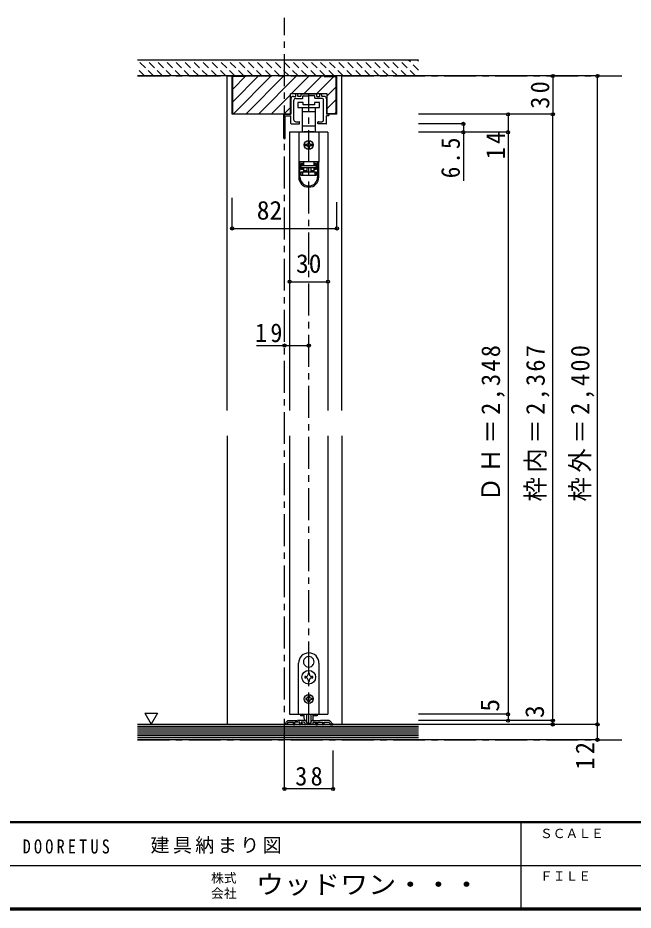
# Model space of a CAD drawing. Units: millimetres at full size, sheet at 1:5; details may follow other scales. Extents: x -973 to 977, y -718 to 696.
# Drawn here: x 81 to 563, y -701 to -2 of the extents above; entities that cross this region are included whole.
import ezdxf
from ezdxf.enums import TextEntityAlignment as Align

# ---------------------------------------------------------------- set-up
doc = ezdxf.new("R2010")
doc.units = ezdxf.units.MM
doc.header["$LTSCALE"] = 5
doc.header["$PDMODE"] = 32
doc.header["$PDSIZE"] = 2.5
doc.linetypes.add('CHAIN1', pattern=[8, 5, -1, 1, -1])
doc.linetypes.add('DASHED1', pattern=[1.8, 1.2, -0.6])
for name, color, linetype in [('0-1_通り芯', 4, 'CHAIN1'), ('0-3_仕上げ', 2, 'Continuous'), ('0-4_枠', 3, 'Continuous'), ('0-6_扉', 6, 'Continuous'), ('0-7_金物', 7, 'Continuous'), ('0-A_文字', 7, 'Continuous'), ('0-B_寸法', 7, 'Continuous'), ('0-C_ハッチ', 4, 'DASHED1'), ('F-0_補助線', 7, 'Continuous'), ('F-1_枠', 6, 'Continuous'), ('F-A_文字', 7, 'Continuous')]:
    doc.layers.add(name, color=color, linetype=linetype)
doc.styles.add('ＭＳ ゴシック', font='')
doc.styles.get('ＭＳ ゴシック').set_extended_font_data('MS Gothic')

# ---------------------------------------------------------------- blocks, each defined once
blk = doc.blocks.new('03')
at = {"layer": '0-B_寸法'}
for p, q in [((-11.079, 7.476), (-9.529, 7.476)), ((-9.229, 7.776), (-9.229, 9.176)), ((-8.029, 9.476), (-8.929, 9.476)), ((-7.729, 7.776), (-7.729, 9.176)), ((-5.529, 7.476), (-7.429, 7.476)), ((-5.229, 9.176), (-5.229, 7.776)), ((-4.929, 9.476), (6.771, 9.476)), ((-3.729, 6.276), (-3.729, 7.676)), ((-3.429, 7.976), (0.621, 7.976)), ((0.921, 8.276), (0.621, 7.976)), ((0.921, 8.276), (1.221, 7.976)), ((5.271, 7.976), (1.221, 7.976)), ((5.571, 6.276), (5.571, 7.676)), ((7.071, 9.176), (7.071, 7.776)), ((7.371, 7.476), (9.271, 7.476)), ((9.571, 7.776), (9.571, 9.176)), ((9.871, 9.476), (10.771, 9.476)), ((11.071, 7.776), (11.071, 9.176)), ((12.921, 7.476), (11.371, 7.476)), ((-13.079, 5.476), (-13.079, -6.524)), ((-10.679, -11.096), (-10.679, 4.476)), ((-9.229, 5.976), (-4.029, 5.976)), ((11.071, 5.976), (5.871, 5.976)), ((12.521, -11.096), (12.521, 4.476)), ((14.921, 5.476), (14.921, -6.524)), ((-18.179, -6.524), (-13.079, -6.524)), ((16.321, -6.524), (14.921, -6.524)), ((-18.679, -25.124), (-18.679, -7.024)), ((-17.479, -25.124), (-17.479, -8.224)), ((-16.979, -7.724), (-13.079, -7.724)), ((-13.079, -13.724), (-13.079, -7.724)), ((-6.229, -13.724), (-6.229, -12.649)), ((8.071, -13.724), (8.071, -12.649)), ((16.321, -7.724), (14.921, -7.724)), ((14.921, -13.724), (14.921, -7.724)), ((-12.779, -14.024), (-6.529, -14.024)), ((14.621, -14.024), (8.371, -14.024))]:
    blk.add_line(p, q, dxfattribs=at)
for centre, radius, start, end in [((-11.079, 5.476), 2, 90, 180), ((-9.529, 7.776), 0.3, 270, 0), ((-8.929, 9.176), 0.3, 90, 180), ((-8.029, 9.176), 0.3, 0, 90), ((-7.429, 7.776), 0.3, 180, 270), ((-5.529, 7.776), 0.3, 270, 0), ((-4.929, 9.176), 0.3, 90, 180), ((-3.429, 7.676), 0.3, 90, 180), ((5.271, 7.676), 0.3, 0, 90), ((6.771, 9.176), 0.3, 0, 90), ((7.371, 7.776), 0.3, 180, 270), ((9.271, 7.776), 0.3, 270, 0), ((9.871, 9.176), 0.3, 90, 180), ((10.771, 9.176), 0.3, 0, 90), ((11.371, 7.776), 0.3, 180, 270), ((12.921, 5.476), 2, 0, 90), ((-9.229, 4.476), 1.5, 90, 180), ((-4.029, 6.276), 0.3, 270, 0), ((5.871, 6.276), 0.3, 180, 270), ((11.071, 4.476), 1.5, 0, 90), ((-18.179, -7.024), 0.5, 90, 180), ((16.321, -7.124), 0.6, 0, 90), ((-16.979, -8.224), 0.5, 90, 180), ((-12.779, -13.724), 0.3, 180, 270), ((-9.679, -11.096), 1, 180, 243.25632), ((-7.879, -7.524), 5, 243.25632, 284.75682), ((-6.529, -12.649), 0.3, 0, 104.75682), ((-6.529, -13.724), 0.3, 270, 0), ((8.371, -12.649), 0.3, 75.24318, 180), ((8.371, -13.724), 0.3, 180, 270), ((9.721, -7.524), 5, 255.24318, 296.74368), ((11.521, -11.096), 1, 296.74368, 0), ((14.621, -13.724), 0.3, 270, 0), ((16.321, -7.124), 0.6, 270, 0), ((-18.079, -25.124), 0.6, 180, 0)]:
    blk.add_arc(centre, radius, start, end, dxfattribs=at)
blk = doc.blocks.new('下荷重(戸車)')
at = {"layer": '0-7_金物'}
for p, q in [((8.5, 37.107), (4.5, 37.107)), ((-5.25, 30.107), (0, 30.107)), ((0, 30.107), (5.25, 30.107)), ((5.25, 30.107), (5.25, 33.107)), ((5.25, 18.507), (5.25, 30.107)), ((0, 18.507), (-5.25, 18.507)), ((-5.25, 18.507), (-5.25, 14.107)), ((-5.25, 14.107), (-4, 14.107)), ((-4, 14.107), (-4, 13.807)), ((4, 14.107), (-4, 14.107)), ((5.25, 18.507), (0, 18.507)), ((4, 14.107), (5.25, 14.107)), ((4, 13.807), (4, 14.107)), ((5.25, 14.107), (5.25, 18.507)), ((7.9, 13.807), (-7.9, 13.807)), ((-7.9, 13.807), (-7.9, -9.493)), ((7.9, 13.807), (7.9, -9.493)), ((-1.5, 4.307), (-2.5, 4.307)), ((-2.5, 3.307), (-1.5, 3.307)), ((-0.5, 6.307), (-0.5, 5.307)), ((-0.5, 2.307), (-0.5, 1.307)), ((0.5, 5.307), (0.5, 6.307)), ((0.5, 1.307), (0.5, 2.307)), ((2.5, 4.307), (1.5, 4.307)), ((1.5, 3.307), (2.5, 3.307)), ((7.9, -9.493), (-7.9, -9.493)), ((-7.9, -9.493), (-7.9, -9.593)), ((-6.9, -9.593), (-7.9, -9.593)), ((-7.9, -9.593), (-7.9, -21.293)), ((-4.2, -9.593), (-6.9, -9.593)), ((-6.9, -21.293), (-6.9, -9.593)), ((-6.1, -10.593), (-6.1, -15.293)), ((-6.1, -10.593), (-4.2, -10.593)), ((-5.9, -11.693), (-5.9, -12.193)), ((-4, -11.693), (-5.9, -11.693)), ((-5.9, -12.193), (5.9, -12.193)), ((-5.9, -14.193), (-5.9, -12.193)), ((-4.9, -9.593), (-4.9, -9.493)), ((-4.2, -9.593), (-4.2, -10.593)), ((-4, -11.693), (-4, -9.493)), ((4, -9.493), (4, -11.693)), ((5.9, -11.693), (4, -11.693)), ((6.9, -9.593), (4.2, -9.593)), ((4.2, -10.593), (4.2, -9.593)), ((4.2, -11.593), (4.2, -10.593)), ((4.2, -10.593), (6.1, -10.593)), ((6.1, -11.593), (4.2, -11.593)), ((4.9, -9.493), (4.9, -9.593)), ((5.9, -12.193), (5.9, -11.693)), ((5.9, -12.193), (5.9, -14.193)), ((6.1, -15.293), (6.1, -10.593)), ((6.9, -9.593), (6.9, -21.293)), ((7.9, -9.593), (6.9, -9.593)), ((7.9, -9.493), (7.9, -9.593)), ((7.9, -21.293), (7.9, -9.593)), ((-6.1, -14.293), (-4.2, -14.293)), ((-4.2, -15.293), (-6.1, -15.293)), ((5.9, -14.193), (-5.9, -14.193)), ((-5.9, -17.193), (-4.9, -17.193)), ((-4.9, -17.193), (4.9, -17.193)), ((-4.9, -17.193), (-4.9, -20.193)), ((4.9, -20.193), (-4.9, -20.193)), ((-4.2, -14.293), (-4.2, -15.293)), ((-4.2, -15.293), (-4.2, -17.193)), ((-4, -16.193), (-4, -14.193)), ((-1.5, -14.193), (-1.5, -17.193)), ((1.5, -14.193), (1.5, -17.193)), ((1.5, -16.193), (4, -16.193)), ((6.1, -15.293), (4.2, -15.293)), ((4.2, -17.193), (4.2, -15.293)), ((4.9, -17.193), (5.9, -17.193)), ((5.9, -17.193), (5.9, -20.193))]:
    blk.add_line(p, q, dxfattribs=at)
for points in [[(-8.5, 33.107), (0, 33.107), (8.5, 33.107), (8.5, 37.107)], [(4.5, 37.107), (4.5, 35.107), (-4.5, 35.107), (-4.5, 37.107), (-8.5, 37.107), (-8.5, 33.107)], [(-5.25, 33.107), (-5.25, 30.107), (-5.25, 18.507)], [(-4.2, -10.593), (-4.2, -11.593), (-6.1, -11.593)], [(-4.9, -20.193), (-5.9, -20.193), (-5.9, -17.193)], [(-4, -17.193), (-4, -16.193), (-1.5, -16.193)], [(4, -14.193), (4, -16.193), (4, -17.193)], [(4.2, -15.293), (4.2, -14.293), (6.1, -14.293)], [(5.9, -20.193), (4.9, -20.193), (4.9, -17.193)]]:
    blk.add_lwpolyline(points, dxfattribs=at)
blk.add_circle((0, 3.807), 3.5, dxfattribs=at)
for centre, radius, start, end in [((-2.5, 3.807), 0.5, 90, 180), ((-2.5, 3.807), 0.5, 180, 270), ((-1.5, 5.307), 1, 270, 0), ((-1.5, 2.307), 1, 0, 90), ((0, 6.307), 0.5, 90, 180), ((0, 1.307), 0.5, 180, 270), ((0, 6.307), 0.5, 0, 90), ((0, 1.307), 0.5, 270, 0), ((1.5, 5.307), 1, 180, 270), ((1.5, 2.307), 1, 90, 180), ((2.5, 3.807), 0.5, 0, 90), ((2.5, 3.807), 0.5, 270, 0), ((0, -21.293), 7.9, 180, 0), ((0, -21.293), 6.9, 180, 0)]:
    blk.add_arc(centre, radius, start, end, dxfattribs=at)

msp = doc.modelspace()

# ---------------------------------------------------------------- linework, layer by layer
at = {"layer": '0-1_通り芯'}
for p, q in [((289.986, -576), (289.986, -2.5)), ((174.986, -48), (553.986, -48)), ((308.986, -555.5), (308.986, -62)), ((174.986, -567.5), (553.986, -567.5))]:
    msp.add_line(p, q, dxfattribs=at)
at = {"layer": '0-3_仕上げ'}
for p, q in [((394.986, -555.5), (174.986, -555.5)), ((394.986, -567.5), (174.986, -567.5))]:
    msp.add_line(p, q, dxfattribs=at)
at = {"layer": '0-3_仕上げ', "color": 7}
for p, q in [((394.986, -557), (174.986, -557)), ((394.986, -558.5), (174.986, -558.5)), ((394.986, -560), (174.986, -560)), ((394.986, -561.5), (174.986, -561.5)), ((394.986, -563), (174.986, -563)), ((394.986, -564.5), (174.986, -564.5)), ((394.986, -566), (174.986, -566))]:
    msp.add_line(p, q, dxfattribs=at)
at = {"layer": '0-4_枠', "color": 4}
for p, q in [((244.986, -48), (248.986, -48)), ((244.986, -309.75), (244.986, -48)), ((334.986, -48), (330.986, -48)), ((334.986, -309.75), (334.986, -48)), ((244.986, -329.75), (244.986, -555.5)), ((334.986, -329.75), (334.986, -555.5))]:
    msp.add_line(p, q, dxfattribs=at)
at = {"layer": '0-4_枠'}
for p, q in [((330.986, -48), (248.986, -48)), ((248.986, -78), (248.986, -48)), ((258.986, -48.5), (249.486, -48.5)), ((249.486, -77.5), (249.486, -48.5)), ((258.986, -48.5), (258.986, -48)), ((320.986, -48.5), (320.986, -48)), ((320.986, -48.5), (330.486, -48.5)), ((330.486, -77.5), (330.486, -48.5)), ((330.986, -78), (330.986, -48)), ((294.586, -78), (294.586, -62)), ((294.586, -78), (248.986, -78)), ((249.486, -77.5), (294.586, -77.5)), ((330.486, -77.5), (323.386, -77.5)), ((330.986, -78), (323.386, -78))]:
    msp.add_line(p, q, dxfattribs=at)
msp.add_lwpolyline([(323.386, -78), (323.386, -62), (294.586, -62)], dxfattribs=at)
at = {"layer": '0-6_扉'}
for p, q in [((323.986, -92), (293.986, -92)), ((293.986, -92), (293.986, -309.75)), ((323.986, -92), (323.986, -309.75)), ((293.986, -329.75), (293.986, -547.5)), ((323.986, -329.75), (323.986, -547.5)), ((293.986, -547.5), (323.986, -547.5))]:
    msp.add_line(p, q, dxfattribs=at)
at = {"layer": '0-7_金物'}
for p, q in [((308.887, -502.351), (308.986, -502.45)), ((309.085, -502.351), (308.986, -502.45)), ((300.986, -547.5), (300.986, -507.5)), ((305.344, -508.489), (305.479, -508.525)), ((305.443, -508.66), (305.479, -508.525)), ((312.629, -508.489), (312.494, -508.525)), ((312.53, -508.66), (312.494, -508.525)), ((316.986, -507.5), (316.986, -547.5)), ((309.486, -516.3), (309.486, -515.35)), ((305.836, -518), (305.836, -519)), ((306.786, -518), (305.836, -518)), ((305.836, -519), (306.786, -519)), ((308.486, -520.7), (308.486, -521.65)), ((308.486, -521.65), (309.486, -521.65)), ((309.486, -521.65), (309.486, -520.7)), ((306.586, -535), (306.586, -536)), ((307.186, -535), (306.586, -535)), ((306.586, -536), (307.186, -536)), ((308.486, -533.1), (308.486, -533.7)), ((308.486, -533.1), (309.486, -533.1)), ((308.486, -537.3), (308.486, -537.9)), ((309.486, -533.1), (309.486, -533.7)), ((309.486, -537.3), (309.486, -537.9)), ((310.786, -535), (311.386, -535)), ((311.386, -536), (310.786, -536)), ((311.386, -535), (311.386, -536)), ((309.486, -537.9), (308.486, -537.9)), ((300.986, -547.5), (316.986, -547.5)), ((302.386, -547.5), (302.386, -548.7)), ((305.519, -548.7), (302.386, -548.7)), ((305.486, -550.921), (305.486, -547.5)), ((307.486, -554.121), (307.486, -547.5)), ((310.486, -547.5), (310.486, -554.121)), ((315.586, -548.7), (312.454, -548.7)), ((312.486, -550.921), (312.486, -547.5)), ((315.586, -547.5), (315.586, -548.7)), ((307.786, -554.421), (310.186, -554.421))]:
    msp.add_line(p, q, dxfattribs=at)
at = {"layer": '0-7_金物', "color": 3}
for p, q in [((292.411, -552.793), (290.045, -555.159)), ((291.786, -555.5), (290.186, -555.5)), ((291.986, -554.914), (293.201, -553.7)), ((291.986, -555.3), (291.986, -554.914)), ((293.118, -552.5), (299.686, -552.5)), ((293.201, -553.7), (296.986, -553.7)), ((296.986, -555.2), (296.986, -553.7)), ((297.286, -555.5), (297.686, -555.5)), ((297.986, -555.2), (297.986, -553.7)), ((305.758, -552.5), (300.286, -552.5)), ((303.586, -555.5), (302.286, -555.5)), ((305.386, -553.7), (302.986, -553.7)), ((302.986, -553.7), (302.986, -554.7)), ((303.586, -554.7), (302.986, -554.7)), ((305.886, -554.2), (305.886, -555.2)), ((305.911, -552.524), (307.04, -552.888)), ((311.786, -555.5), (306.186, -555.5)), ((307.386, -553.364), (307.386, -554.4)), ((307.686, -554.7), (310.286, -554.7)), ((310.586, -553.364), (310.586, -554.4)), ((312.061, -552.524), (310.933, -552.888)), ((312.086, -554.2), (312.086, -555.2)), ((312.215, -552.5), (317.686, -552.5)), ((312.586, -553.7), (314.986, -553.7)), ((314.386, -554.7), (314.986, -554.7)), ((314.386, -555.5), (315.686, -555.5)), ((314.986, -553.7), (314.986, -554.7)), ((315.986, -555.2), (315.986, -553.7)), ((315.986, -553.7), (319.986, -553.7)), ((324.855, -552.5), (318.286, -552.5)), ((319.986, -555.2), (319.986, -553.7)), ((320.686, -555.5), (320.286, -555.5)), ((320.986, -553.7), (324.772, -553.7)), ((320.986, -555.2), (320.986, -553.7)), ((325.986, -554.914), (324.772, -553.7)), ((325.562, -552.793), (327.928, -555.159)), ((325.986, -555.3), (325.986, -554.914)), ((326.186, -555.5), (327.786, -555.5))]:
    msp.add_line(p, q, dxfattribs=at)
at = {"layer": '0-7_金物'}
for points in [[(309.486, -515.35), (308.486, -515.35), (308.486, -516.3)], [(311.186, -519), (312.136, -519), (312.136, -518), (311.186, -518)]]:
    msp.add_lwpolyline(points, dxfattribs=at)
at = {"layer": '0-7_金物', "color": 3}
for points in [[(301.986, -555.2), (301.986, -553.7), (297.986, -553.7)], [(299.686, -552.5), (299.986, -552.8), (300.286, -552.5)], [(318.286, -552.5), (317.986, -552.8), (317.686, -552.5)]]:
    msp.add_lwpolyline(points, dxfattribs=at)
at = {"layer": '0-7_金物'}
for centre, radius in [((308.986, -518.5), 5.35), ((308.986, -535.5), 3.5)]:
    msp.add_circle(centre, radius, dxfattribs=at)
for centre, radius, start, end in [((308.986, -507.5), 8, 0, 180), ((308.986, -506.5), 4.15, 91.3645, 208.6355), ((308.986, -506.5), 4.15, 331.3645, 88.6355), ((308.986, -506.5), 4.15, 211.3645, 328.6355), ((306.786, -516.3), 1.7, 270, 0), ((311.186, -516.3), 1.7, 180, 270), ((306.786, -520.7), 1.7, 0, 90), ((311.186, -520.7), 1.7, 90, 180), ((307.186, -533.7), 1.3, 270, 0), ((307.186, -537.3), 1.3, 0, 90), ((310.786, -533.7), 1.3, 180, 270), ((310.786, -537.3), 1.3, 90, 180), ((307.486, -550.921), 2, 180, 264.78409), ((310.486, -550.921), 2, 275.21591, 0), ((307.286, -553.112), 0.2, 0, 84.78409), ((307.786, -554.121), 0.3, 180, 270), ((310.186, -554.121), 0.3, 270, 0), ((310.686, -553.112), 0.2, 95.21591, 180)]:
    msp.add_arc(centre, radius, start, end, dxfattribs=at)
at = {"layer": '0-7_金物', "color": 3}
for centre, radius, start, end in [((290.186, -555.3), 0.2, 135, 270), ((291.786, -555.3), 0.2, 270, 0), ((293.118, -553.5), 1, 90, 135), ((297.286, -555.2), 0.3, 180, 270), ((297.686, -555.2), 0.3, 270, 0), ((302.286, -555.2), 0.3, 180, 270), ((303.586, -555.1), 0.4, 0, 90), ((303.586, -555.1), 0.4, 270, 0), ((305.386, -554.2), 0.5, 0, 90), ((305.758, -553), 0.5, 72.1213, 90), ((306.186, -555.2), 0.3, 180, 270), ((306.886, -553.364), 0.5, 0, 72.1213), ((307.686, -554.4), 0.3, 180, 270), ((310.286, -554.4), 0.3, 270, 0), ((311.086, -553.364), 0.5, 107.8787, 180), ((311.786, -555.2), 0.3, 270, 0), ((312.215, -553), 0.5, 90, 107.8787), ((312.586, -554.2), 0.5, 90, 180), ((314.386, -555.1), 0.4, 90, 180), ((314.386, -555.1), 0.4, 180, 270), ((315.686, -555.2), 0.3, 270, 0), ((320.286, -555.2), 0.3, 180, 270), ((320.686, -555.2), 0.3, 270, 0), ((324.855, -553.5), 1, 45, 90), ((326.186, -555.3), 0.2, 180, 270), ((327.786, -555.3), 0.2, 270, 45)]:
    msp.add_arc(centre, radius, start, end, dxfattribs=at)
at = {"layer": '0-A_文字'}
for p, q in [((180.551, -546.686), (190.551, -546.686)), ((180.551, -546.686), (185.551, -555.347)), ((190.551, -546.686), (185.551, -555.347))]:
    msp.add_line(p, q, dxfattribs=at)
at = {"layer": '0-B_寸法', "color": 4, "linetype": 'DASHED1'}
for p, q in [((187.444, -48), (174.944, -35.5)), ((194.515, -48), (182.015, -35.5)), ((201.586, -48), (189.086, -35.5)), ((208.657, -48), (196.157, -35.5)), ((215.728, -48), (203.228, -35.5)), ((222.799, -48), (210.299, -35.5)), ((229.87, -48), (217.37, -35.5)), ((236.942, -48), (224.442, -35.5)), ((244.013, -48), (231.513, -35.5)), ((251.084, -48), (238.584, -35.5)), ((258.155, -48), (245.655, -35.5)), ((265.226, -48), (252.726, -35.5)), ((272.297, -48), (259.797, -35.5)), ((279.368, -48), (266.868, -35.5)), ((286.439, -48), (273.939, -35.5)), ((293.51, -48), (281.01, -35.5)), ((300.581, -48), (288.081, -35.5)), ((307.652, -48), (295.152, -35.5)), ((314.723, -48), (302.223, -35.5)), ((321.794, -48), (309.294, -35.5)), ((328.865, -48), (316.365, -35.5)), ((335.937, -48), (323.437, -35.5)), ((343.008, -48), (330.508, -35.5)), ((350.079, -48), (337.579, -35.5)), ((357.15, -48), (344.65, -35.5)), ((364.221, -48), (351.721, -35.5)), ((371.292, -48), (358.792, -35.5)), ((378.363, -48), (365.863, -35.5)), ((385.434, -48), (372.934, -35.5)), ((392.505, -48), (380.005, -35.5)), ((394.986, -43.41), (387.076, -35.5)), ((394.986, -36.339), (394.147, -35.5)), ((180.373, -48), (174.986, -42.613))]:
    msp.add_line(p, q, dxfattribs=at)
at = {"layer": '0-B_寸法', "color": 2}
for p, q in [((394.986, -35.5), (174.986, -35.5)), ((394.986, -48), (174.986, -48))]:
    msp.add_line(p, q, dxfattribs=at)
at = {"layer": '0-B_寸法', "color": 4}
for p, q in [((534.986, -48), (394.986, -48)), ((499.986, -48), (499.986, -78)), ((534.986, -555.5), (534.986, -48)), ((499.986, -78), (394.986, -78)), ((464.986, -78), (464.986, -92)), ((499.986, -552.5), (499.986, -78)), ((429.986, -85.5), (394.986, -85.5)), ((429.986, -85.5), (429.986, -130.014)), ((464.986, -92), (394.986, -92)), ((464.986, -92), (464.986, -547.5)), ((248.986, -167.304), (248.986, -143.246)), ((330.986, -167.304), (330.986, -146.746)), ((248.986, -167.304), (330.986, -167.304)), ((293.986, -209), (323.986, -209)), ((267.986, -259), (308.986, -259)), ((464.986, -547.5), (394.986, -547.5)), ((464.986, -547.5), (464.986, -552.5)), ((499.986, -552.5), (394.986, -552.5)), ((534.986, -555.5), (394.986, -555.5)), ((499.986, -555.5), (499.986, -552.5)), ((534.986, -567.5), (534.986, -555.5)), ((534.986, -567.5), (394.986, -567.5)), ((289.986, -606), (289.986, -576)), ((327.986, -606), (327.986, -576)), ((327.986, -606), (289.986, -606))]:
    msp.add_line(p, q, dxfattribs=at)
at = {"layer": '0-B_寸法'}
for p in [(499.986, -48), (534.986, -48), (464.986, -78), (499.986, -78), (429.986, -85.5), (429.986, -92), (464.986, -92), (248.986, -167.304), (330.986, -167.304), (293.986, -209), (323.986, -209), (289.986, -259), (308.986, -259), (464.986, -547.5), (464.986, -552.5), (499.986, -552.5), (499.986, -555.5), (534.986, -555.5), (534.986, -567.5), (289.986, -606), (327.986, -606)]:
    msp.add_point(p, dxfattribs=at)
at = {"layer": '0-C_ハッチ', "linetype": 'Continuous'}
for p, q in [((249.486, -58.271), (259.757, -48)), ((249.486, -68.171), (269.657, -48)), ((250.056, -77.5), (279.556, -48)), ((259.956, -77.5), (289.456, -48)), ((269.855, -77.5), (299.355, -48)), ((295.255, -62), (309.255, -48)), ((305.154, -62), (319.154, -48)), ((315.054, -62), (328.554, -48.5)), ((279.755, -77.5), (294.586, -62.669)), ((323.386, -63.567), (330.486, -56.467)), ((323.386, -73.467), (330.486, -66.367)), ((289.654, -77.5), (294.586, -72.568)), ((330.486, -76.266), (329.252, -77.5))]:
    msp.add_line(p, q, dxfattribs=at)
at = {"layer": 'F-1_枠'}
for p, q in [((976.653, -631.667), (-973.347, -631.667)), ((976.653, -632.5), (-973.347, -632.5)), ((474.986, -632.5), (474.986, -699.167)), ((1.653, -665.833), (974.986, -665.834)), ((976.653, -699.167), (-973.347, -699.167)), ((976.653, -700), (-973.347, -700)), ((976.653, -700.833), (-973.347, -700.833))]:
    msp.add_line(p, q, dxfattribs=at)

# ---------------------------------------------------------------- block references
at = {"layer": '0-7_金物'}
for name, p in [('03', (308.065, -71.476)), ('下荷重(戸車)', (308.986, -105.807))]:
    msp.add_blockref(name, p, dxfattribs=at)

# ---------------------------------------------------------------- texts
at = {"layer": '0-B_寸法', "style": 'ＭＳ ゴシック'}
for s, p in [('82', (268.257, -164.804)), ('30', (298.986, -206.5))]:
    msp.add_text(s, height=14.66, dxfattribs=at).set_placement(p, align=Align.BOTTOM_LEFT)
for s, p in [('5', (462.486, -545.5)), ('3', (497.486, -550.5))]:
    msp.add_text(s, height=14.66, rotation=90, dxfattribs=at).set_placement(p, align=Align.BOTTOM_LEFT)
at = {"layer": '0-B_寸法', "char_height": 14.66, "attachment_point": 7, "rotation": 90, "style": 'ＭＳ ゴシック'}
for s, insert in [('\\T1.27;\\W0.95;30', (497.486, -73.625)), ('\\T1.27;\\W0.9;6.5', (427.486, -128.001)), ('\\T1.27;\\W0.95;14', (462.486, -113.25)), ('\\T1.19;\\W0.95;ＤＨ＝2,348', (462.486, -381)), ('\\T1.19;\\W0.95;枠内＝2,367', (497.486, -381)), ('\\T1.19;\\W0.95;枠外＝2,400', (532.486, -381)), ('\\T1.27;\\W0.95;12', (532.486, -590.75))]:
    msp.add_mtext(s, dxfattribs=dict(at, insert=insert))
at = {"layer": '0-B_寸法', "char_height": 14.66, "attachment_point": 7, "style": 'ＭＳ ゴシック'}
for s, insert in [('\\T1.27;\\W0.95;19', (266.861, -256.5)), ('\\T1.27;\\W0.95;38', (298.361, -603.5))]:
    msp.add_mtext(s, dxfattribs=dict(at, insert=insert))
at = {"layer": 'F-0_補助線', "char_height": 11, "attachment_point": 7, "style": 'ＭＳ ゴシック'}
for s, insert in [('\\T1.39;\\W0.85;DOORETUS', (84.986, -656.667)), ('\\T1.17;建具納まり図', (184.986, -656.667))]:
    msp.add_mtext(s, dxfattribs=dict(at, insert=insert))
at = {"layer": 'F-A_文字', "style": 'ＭＳ ゴシック'}
for s, p in [('ＳＣＡＬＥ', (489.986, -646.667)), ('株式', (232.486, -681.5)), ('ＦＩＬＥ', (489.986, -680)), ('会社', (232.486, -693.5))]:
    msp.add_text(s, height=7.331, dxfattribs=at).set_placement(p, align=Align.BOTTOM_LEFT)
at = {"layer": 'F-A_文字', "style": 'ＭＳ ゴシック', "width": 1.1}
msp.add_text('ウッドワン・・・', height=14.66, dxfattribs=at).set_placement((267.486, -692.5), align=Align.BOTTOM_LEFT)

doc.saveas('drawing.dxf')
